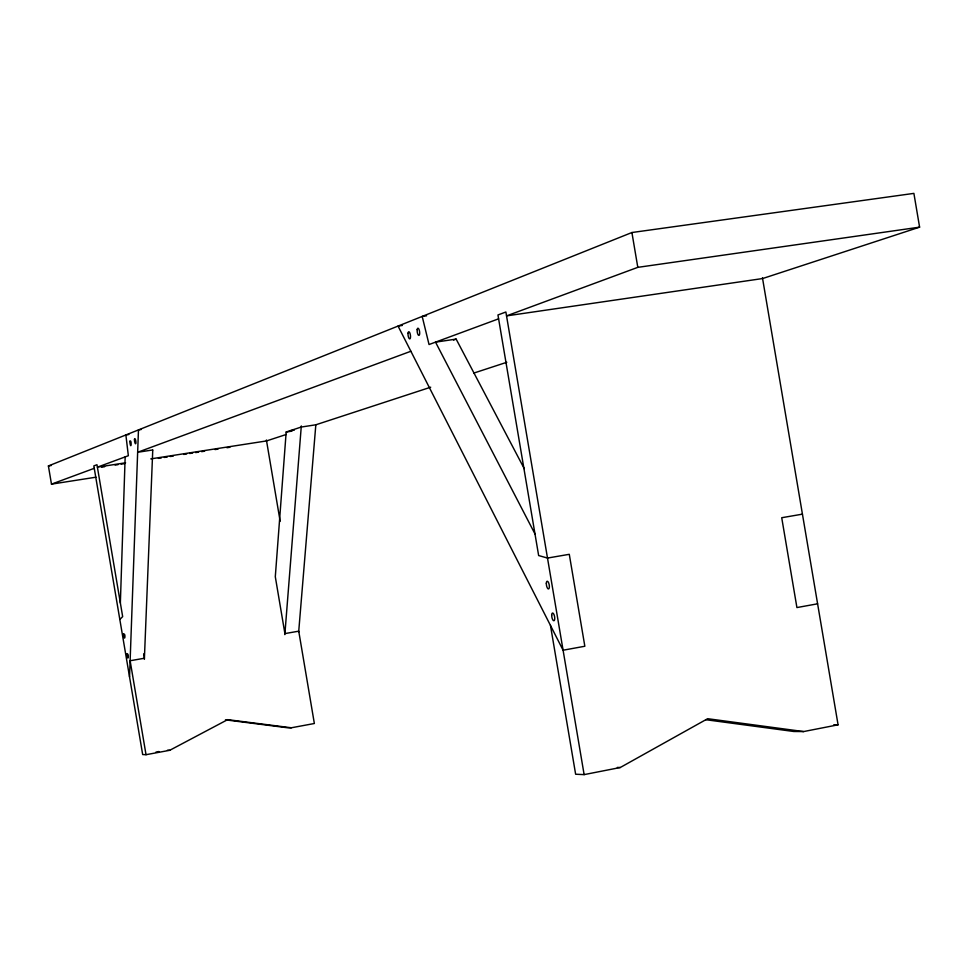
<?xml version="1.0" encoding="UTF-8"?>
<svg xmlns="http://www.w3.org/2000/svg" width="968" height="968" viewBox="0 0 968 968"><rect width="100%" height="100%" fill="white"/><g stroke="black" fill="none" stroke-linecap="round" stroke-linejoin="round"><path stroke-width="1.45" d="M120.359 602.991L125.162 456.896M129.543 676.922L138.46 429.925L141.231 429.502M144.365 659.365L152.75 450.18M430.7 387.2L315.834 424.795L301.229 427.045L286.177 432.018L275.299 576.746L284.907 633.592L298.737 631.172L314.358 723.507L291.32 727.779L287.375 727.742L225.435 719.841M284.834 634.633L301.314 425.944M298.652 632.213L315.798 425.194M119.826 619.435L122.67 616.628L96.981 464.725L93.848 465.898L142.671 754.544L146.023 754.701L169.751 750.297L227.649 719.647L291.32 727.779M550.465 625.413L575.633 774.231L584.127 774.618L620.234 767.527L707.656 718.704L803.621 731.566L838.07 724.814L762.445 277.743M96.001 477.188L51.473 484.145L48.4 465.947L631.91 232.526L913.889 193.382L919.6 227.153L762.59 278.554L506.542 315.883L637.803 267.349L919.6 227.153M51.473 484.145L94.259 468.318M410.868 351.263L137.662 452.274L152.762 449.951M498.605 318.823L429.042 344.535L422.193 316.427L426.586 315.786M453.508 340.07L456.146 339.102L524.317 468.778M286.201 434.487L266.563 440.924L150.814 458.88M473.776 373.091L506.796 362.286M155.969 752.088L158.921 751.531M817.597 603.802L796.918 607.565L781.72 517.723L802.436 514.153M48.4 465.947L51.364 465.487M290.013 430.748L294.345 430.082M286.177 432.018L291.925 431.135M125.586 462.789L97.393 467.169L128.345 455.722L125.876 434.959L128.865 434.499M101.713 467.169L104.701 466.697M115.132 465.088L118.12 464.616M121.097 464.156L124.085 463.696M158.365 458.372L161.353 457.912M164.33 457.453L167.319 456.981M170.295 456.521L173.284 456.061M183.714 454.44L186.703 453.98M189.68 453.508L192.656 453.048M195.645 452.588L198.621 452.129M201.61 451.657L204.587 451.197M215.029 449.575L218.006 449.116M226.948 447.724L229.936 447.264M456.146 339.102L435.527 342.14L534.989 533.937M402.349 325.454L398.054 326.083L563.086 650.218L584.841 646.249L569.281 554.313L547.501 558.064L538.644 555.547L497.951 314.963L505.877 311.999L584.127 774.618M833.763 724.802L838.07 724.814M803.621 731.566L793.772 731.493L705.841 719.72M167.452 750.212L169.751 750.297M617.33 767.418L620.234 767.527M631.91 232.526L637.803 267.349M266.406 440.004L280.151 521.304M143.663 653.836L144.401 658.24L130.123 660.745L146.023 754.701M123.565 634.125C124.654 643.756 126.022 632.624 123.565 634.125M126.941 654.065C128.03 663.673 129.41 652.65 126.941 654.065M129.76 441.384C131.14 452.467 131.975 438.25 129.76 441.384M551.699 615.067A3.933 1.379 79.8 0 0 553.877 620.766A3.933 1.379 79.8 0 0 554.095 614.849A3.933 1.379 79.8 0 0 551.699 615.067M546.327 583.305A3.933 1.379 80 0 0 548.493 588.98A3.933 1.379 80 0 0 548.711 583.026A3.933 1.379 80 0 0 546.327 583.305M417.184 329.58A3.642 1.186 81.8 0 0 418.708 335.388A3.642 1.186 81.8 0 0 419.35 330.463A3.642 1.186 81.8 0 0 417.184 329.58M408.06 333.125A3.606 1.162 81.8 0 0 409.561 338.873A3.606 1.162 81.8 0 0 410.19 334.008A3.606 1.162 81.8 0 0 408.06 333.125M134.479 439.532A2.614 0.617 81.1 0 0 135.472 443.743A2.614 0.617 81.1 0 0 135.653 440.319A2.614 0.617 81.1 0 0 134.479 439.532"/></g></svg>
